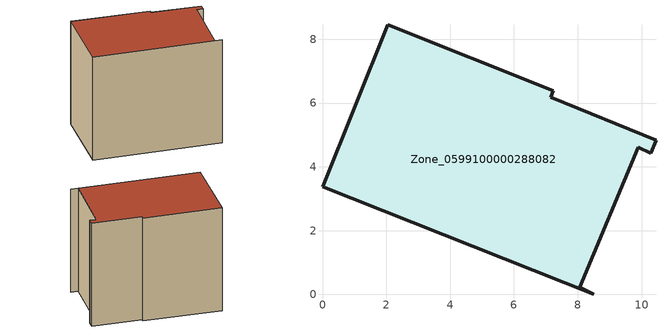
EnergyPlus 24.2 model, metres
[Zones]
Zone_0599100000288082
 floor ground (C_G): 7.15,6.18 10.45,4.84 10.28,4.42 9.9,4.61 8.06,0.23 8.5,0 0,3.38 2.04,8.46 7.24,6.38 z0
 wall outside (C_F): 10.28,4.42 10.45,4.84 7.15,6.18 7.24,6.38 2.04,8.46 0,3.38 8.5,0 8.06,0.23 9.9,4.61 10.28,4.42 z0:7.91
 roof outside (C_R): 10.45,4.84 7.15,6.18 7.24,6.38 2.04,8.46 0,3.38 8.5,0 8.06,0.23 9.9,4.61 10.28,4.42 z7.91
[BUILDING]
Pand.0599100000288082: North Axis=0; Terrain=City; Loads Convergence Tolerance Value=0.04; Temperature Convergence Tolerance Value=0.4; Solar Distribution=FullExterior; Maximum Number of Warmup Days=25; Minimum Number of Warmup Days=1
[Site:Location]
Rotterdam.The.Hague.AP_ZH_NLD Design_Conditions: Latitude=51.96; Longitude=4.45; Time Zone=1; Elevation=-4.5
[SITE:GROUNDTEMPERATURE:BUILDINGSURFACE]
18, 18, 18, 18, 18, 18, 18, 18, 18, 18, 18, 18
[MATERIAL] Thermal Absorptance=0.9; Solar Absorptance=0.7; Visible Absorptance=0.7
Name | Roughness | Thickness | Conductivity | Density | Specific Heat
G.TI.1975-1991 | MediumSmooth | 0.15 | 0.288461 | 540 | 1210
F.TI.1975-1991 | Rough | 0.3 | 0.230769 | 1920 | 840
R.TI.1975-1991 | MediumRough | 0.2 | 0.153846 | 1500 | 1000
[CONSTRUCTION]
C_G: G.TI.1975-1991
C_F: F.TI.1975-1991
C_R: R.TI.1975-1991
[ZONE]
Zone_0599100000288082: Type=1; Multiplier=1; Ceiling Height=Autocalculate; Volume=Autocalculate; Floor Area=autocalculate; Part of Total Floor Area=Yes
[ZONEINFILTRATION:DESIGNFLOWRATE]
Infil_Zone_0599100000288082: Zone or ZoneList or Space or SpaceList=Zone_0599100000288082; Schedule=AlwaysOn; Design Flow Rate Calculation Method=Flow/Area; Flow Rate per Floor Area=0.003; Constant Term Coefficient=1; Temperature Term Coefficient=0; Velocity Term Coefficient=0; Velocity Squared Term Coefficient=0
[HVACTEMPLATE:ZONE:IDEALLOADSAIRSYSTEM]
Zone_0599100000288082: Maximum Heating Supply Air Temperature=50; Minimum Cooling Supply Air Temperature=13; Maximum Heating Supply Air Humidity Ratio=0.0156; Minimum Cooling Supply Air Humidity Ratio=0.0077; Heating Limit=NoLimit; Cooling Limit=NoLimit; Dehumidification Control Type=ConstantSensibleHeatRatio; Cooling Sensible Heat Ratio=0.7; Dehumidification Setpoint=60; Humidification Control Type=None; Humidification Setpoint=30; Outdoor Air Method=None; Outdoor Air Flow Rate per Person=0.00944; Outdoor Air Flow Rate per Zone Floor Area=0; Outdoor Air Flow Rate per Zone=0; Demand Controlled Ventilation Type=None; Outdoor Air Economizer Type=NoEconomizer; Heat Recovery Type=None; Sensible Heat Recovery Effectiveness=0.7; Latent Heat Recovery Effectiveness=0.65
[ZONECONTROL:THERMOSTAT]
ThermostatControl_Zone_0599100000288082: Zone or ZoneList=Zone_0599100000288082; Control Type Schedule=DualSetpointControlType; Control 1=Thermostat_Zone_0599100000288082; Temperature Difference Between Cutout And Setpoint=0
[THERMOSTATSETPOINT:DUALSETPOINT]
Thermostat_Zone_0599100000288082: Heating Setpoint Temperature Schedule=HeatingSetpoint_Zone_0599100000288082; Cooling Setpoint Temperature Schedule=CoolingSetpoint_Zone_0599100000288082
[SCHEDULE:COMPACT]
HeatingSetpoint_Zone_0599100000288082: Through: 12/31, For: AllDays, Until: 24:00, 21
CoolingSetpoint_Zone_0599100000288082: Through: 12/31, For: AllDays, Until: 24:00, 24
DualSetpointControlType: Through: 12/31, For: AllDays, Until: 24:00, 4
AlwaysOn: Through: 12/31, For: AllDays, Until: 24:00, 1
